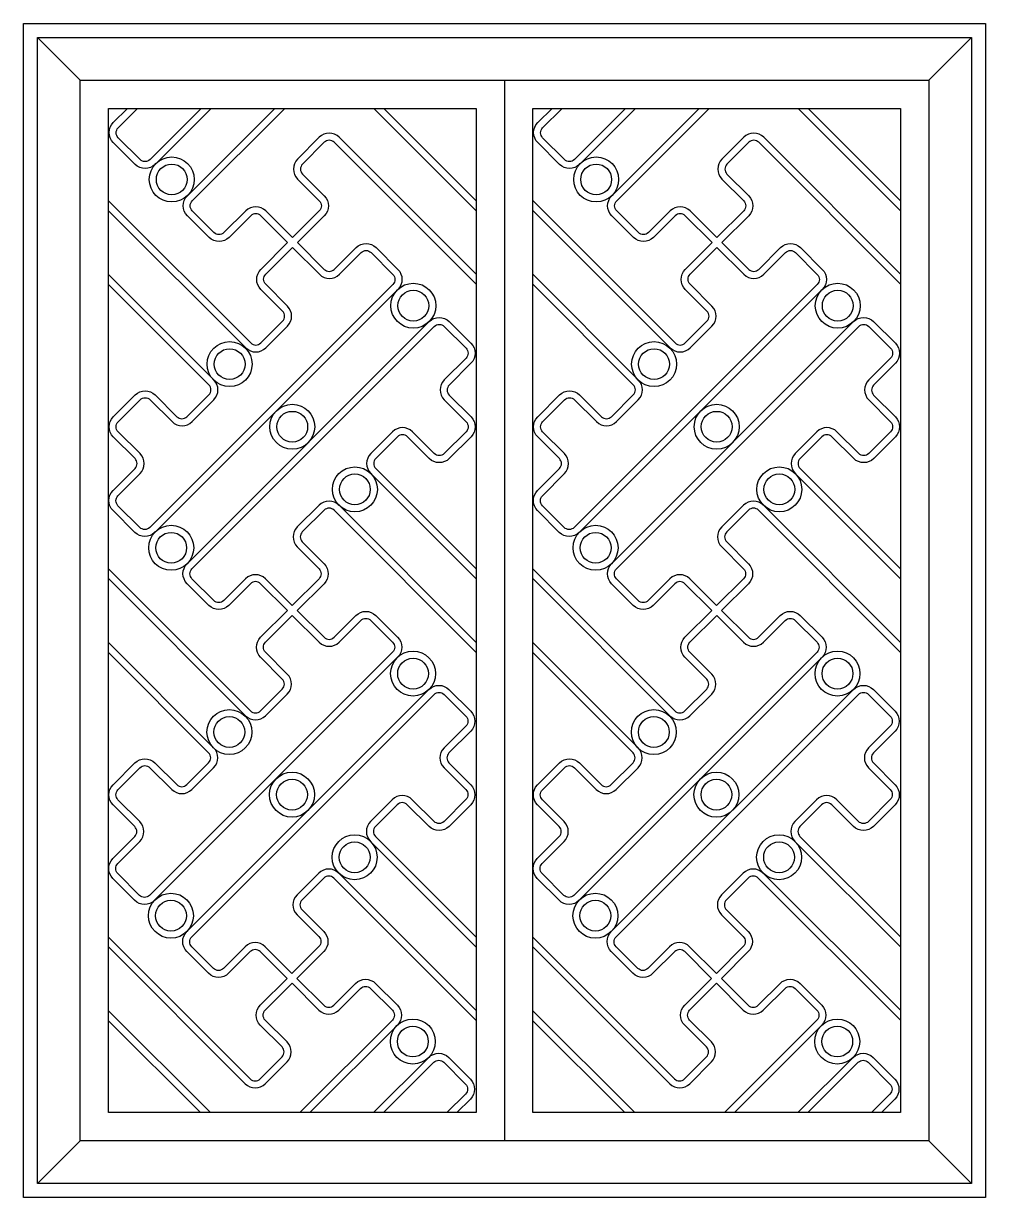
# Model space of a CAD drawing. Header units: metres. Extents: x 753 to 2113, y 5155 to 6815.
import ezdxf

# ---------------------------------------------------------------- set-up
doc = ezdxf.new("R2010")
doc.units = ezdxf.units.M
for name, color, linetype in [('3', 3, 'Continuous'), ('4', 4, 'Continuous'), ('7', 7, 'Continuous')]:
    doc.layers.add(name, color=color, linetype=linetype)

# ---------------------------------------------------------------- blocks, each defined once
blk = doc.blocks.new('窗-025')
at = {"layer": '3'}
blk.add_lwpolyline([(20, 1640), (1340, 1640), (1340, 20), (20, 20)], close=True, dxfattribs=at)
for points in [[(120.35, 1409.14), (321.21, 1208.28, 0.41), (335.35, 1208.28), (366.21, 1239.14, 0.41), (366.21, 1253.28), (335.5, 1284, -0.41), (335.5, 1312.28), (373.42, 1350.21), (335.5, 1388.14, 0.41), (321.35, 1388.14), (290.64, 1357.42, -0.41), (262.35, 1357.42), (231.64, 1388.14, -0.41), (231.64, 1416.42), (355.21, 1540)], [(265.35, 1540), (186.07, 1460.72, -0.41), (157.79, 1460.72), (127, 1491.5, -0.41), (127, 1519.79), (147.21, 1540)], [(251.21, 1540), (178.86, 1467.65, -0.41), (164.72, 1467.65), (133.93, 1498.43, -0.41), (133.93, 1512.58), (161.35, 1540)], [(640.35, 1305.14), (446.42, 1499.07, 0.41), (418.14, 1499.07), (387.42, 1468.35, 0.41), (387.42, 1440.07), (418.21, 1409.28, -0.41), (418.21, 1395.14), (380.28, 1357.21), (342.42, 1395.07, 0.41), (314.14, 1395.07), (283.42, 1364.35, -0.41), (269.28, 1364.35), (238.57, 1395.07, -0.41), (238.57, 1409.21), (369.35, 1540)], [(720.35, 1409.14), (921.21, 1208.28, 0.41), (935.35, 1208.28), (966.21, 1239.14, 0.41), (966.21, 1253.28), (935.5, 1284, -0.41), (935.5, 1312.28), (973.42, 1350.21), (935.5, 1388.14, 0.41), (921.35, 1388.14), (890.64, 1357.42, -0.41), (862.35, 1357.42), (831.64, 1388.14, -0.41), (831.64, 1416.42), (955.21, 1540)], [(865.35, 1540), (786.07, 1460.72, -0.41), (757.79, 1460.72), (727, 1491.5, -0.41), (727, 1519.79), (747.21, 1540)], [(851.21, 1540), (778.86, 1467.65, -0.41), (764.72, 1467.65), (733.93, 1498.43, -0.41), (733.93, 1512.58), (761.35, 1540)], [(1240.35, 1305.14), (1046.42, 1499.07, 0.41), (1018.14, 1499.07), (987.42, 1468.35, 0.41), (987.42, 1440.07), (1018.21, 1409.28, -0.41), (1018.21, 1395.14), (980.28, 1357.21), (942.42, 1395.07, 0.41), (914.14, 1395.07), (883.42, 1364.35, -0.41), (869.28, 1364.35), (838.57, 1395.07, -0.41), (838.57, 1409.21), (969.35, 1540)], [(640.35, 1291), (439.35, 1492, 0.41), (425.21, 1492), (394.5, 1461.28, 0.41), (394.5, 1447.14), (425.28, 1416.35, -0.41), (425.28, 1388.07), (387.35, 1350.14), (425.21, 1312.28, 0.41), (439.35, 1312.28), (470.21, 1343.14, -0.41), (498.5, 1343.14), (529.28, 1312.35, -0.41), (529.28, 1284.07), (185.72, 940.51, -0.41), (157.43, 940.51), (126.65, 971.29, -0.41), (126.65, 999.58), (157.65, 1030.58, 0.41), (157.65, 1044.72), (126.93, 1075.43, -0.41), (126.93, 1103.72), (157.93, 1134.72, -0.41), (186.21, 1134.72), (216.93, 1104, 0.41), (231.07, 1104), (262.07, 1135, 0.41), (262.07, 1149.14), (120.35, 1290.86)], [(1240.35, 1291), (1039.35, 1492, 0.41), (1025.21, 1492), (994.5, 1461.28, 0.41), (994.5, 1447.14), (1025.28, 1416.35, -0.41), (1025.28, 1388.07), (987.35, 1350.14), (1025.21, 1312.28, 0.41), (1039.35, 1312.28), (1070.21, 1343.14, -0.41), (1098.5, 1343.14), (1129.28, 1312.35, -0.41), (1129.28, 1284.07), (785.72, 940.51, -0.41), (757.43, 940.51), (726.65, 971.29, -0.41), (726.65, 999.58), (757.65, 1030.58, 0.41), (757.65, 1044.72), (726.93, 1075.43, -0.41), (726.93, 1103.72), (757.93, 1134.72, -0.41), (786.21, 1134.72), (816.93, 1104, 0.41), (831.07, 1104), (862.07, 1135, 0.41), (862.07, 1149.14), (720.35, 1290.86)], [(120.35, 1395.28), (314.28, 1201.35, 0.41), (342.57, 1201.35), (373.28, 1232.07, 0.41), (373.28, 1260.35), (342.42, 1291.21, -0.41), (342.42, 1305.35), (380.35, 1343.28), (418.28, 1305.35, 0.41), (446.57, 1305.35), (477.28, 1336.07, -0.41), (491.42, 1336.07), (522.21, 1305.28, -0.41), (522.21, 1291.14), (178.51, 947.44, -0.41), (164.36, 947.44), (133.58, 978.22, -0.41), (133.58, 992.36), (164.72, 1023.5, 0.41), (164.72, 1051.79), (133.86, 1082.65, -0.41), (133.86, 1096.79), (165, 1127.93, -0.41), (179.14, 1127.93), (210, 1097.07, 0.41), (238.28, 1097.07), (269.14, 1127.93, 0.41), (269.14, 1156.21), (120.35, 1305)], [(720.35, 1395.28), (914.28, 1201.35, 0.41), (942.57, 1201.35), (973.28, 1232.07, 0.41), (973.28, 1260.35), (942.42, 1291.21, -0.41), (942.42, 1305.35), (980.35, 1343.28), (1018.28, 1305.35, 0.41), (1046.57, 1305.35), (1077.28, 1336.07, -0.41), (1091.42, 1336.07), (1122.21, 1305.28, -0.41), (1122.21, 1291.14), (778.51, 947.44, -0.41), (764.36, 947.44), (733.58, 978.22, -0.41), (733.58, 992.36), (764.72, 1023.5, 0.41), (764.72, 1051.79), (733.86, 1082.65, -0.41), (733.86, 1096.79), (765, 1127.93, -0.41), (779.14, 1127.93), (810, 1097.07, 0.41), (838.28, 1097.07), (869.14, 1127.93, 0.41), (869.14, 1156.21), (720.35, 1305)], [(120, 888.93), (320.86, 688.07, 0.41), (335, 688.07), (365.86, 718.93, 0.41), (365.86, 733.07), (335.14, 763.79, -0.41), (335.14, 792.07), (373.07, 830), (335.14, 867.93, 0.41), (321, 867.93), (290.28, 837.21, -0.41), (262, 837.21), (231.28, 867.93, -0.41), (231.28, 896.21), (573.58, 1238.5, -0.41), (601.86, 1238.5), (632.58, 1207.79, -0.41), (632.58, 1179.5), (601.86, 1148.79, 0.41), (601.86, 1134.65), (632.65, 1103.86, -0.41), (632.65, 1075.58), (601.93, 1044.86, -0.41), (573.65, 1044.86), (542.86, 1075.65, 0.41), (528.72, 1075.65), (498, 1044.93, 0.41), (498, 1030.79), (640, 888.79)], [(640, 784.93), (446.07, 978.86, 0.41), (417.79, 978.86), (387.07, 948.14, 0.41), (387.07, 919.86), (417.86, 889.07, -0.41), (417.86, 874.93), (379.93, 837), (342.07, 874.86, 0.41), (313.79, 874.86), (283.07, 844.14, -0.41), (268.93, 844.14), (238.21, 874.86, -0.41), (238.21, 889), (580.79, 1231.58, -0.41), (594.93, 1231.58), (625.65, 1200.86, -0.41), (625.65, 1186.72), (594.93, 1156, 0.41), (594.93, 1127.72), (625.72, 1096.93, -0.41), (625.72, 1082.79), (594.86, 1051.93, -0.41), (580.72, 1051.93), (549.93, 1082.72, 0.41), (521.65, 1082.72), (490.93, 1052, 0.41), (490.93, 1023.72), (640, 874.65)], [(720, 888.93), (920.86, 688.07, 0.41), (935, 688.07), (965.86, 718.93, 0.41), (965.86, 733.07), (935.14, 763.79, -0.41), (935.14, 792.07), (973.07, 830), (935.14, 867.93, 0.41), (921, 867.93), (890.28, 837.21, -0.41), (862, 837.21), (831.28, 867.93, -0.41), (831.28, 896.21), (1173.58, 1238.5, -0.41), (1201.86, 1238.5), (1232.58, 1207.79, -0.41), (1232.58, 1179.5), (1201.86, 1148.79, 0.41), (1201.86, 1134.65), (1232.65, 1103.86, -0.41), (1232.65, 1075.58), (1201.93, 1044.86, -0.41), (1173.65, 1044.86), (1142.86, 1075.65, 0.41), (1128.72, 1075.65), (1098, 1044.93, 0.41), (1098, 1030.79), (1240, 888.79)], [(1240, 784.93), (1046.07, 978.86, 0.41), (1017.79, 978.86), (987.07, 948.14, 0.41), (987.07, 919.86), (1017.86, 889.07, -0.41), (1017.86, 874.93), (979.93, 837), (942.07, 874.86, 0.41), (913.79, 874.86), (883.07, 844.14, -0.41), (868.93, 844.14), (838.21, 874.86, -0.41), (838.21, 889), (1180.79, 1231.58, -0.41), (1194.93, 1231.58), (1225.65, 1200.86, -0.41), (1225.65, 1186.72), (1194.93, 1156, 0.41), (1194.93, 1127.72), (1225.72, 1096.93, -0.41), (1225.72, 1082.79), (1194.86, 1051.93, -0.41), (1180.72, 1051.93), (1149.93, 1082.72, 0.41), (1121.65, 1082.72), (1090.93, 1052, 0.41), (1090.93, 1023.72), (1240, 874.65)], [(640, 770.79), (439, 971.79, 0.41), (424.86, 971.79), (394.14, 941.07, 0.41), (394.14, 926.93), (424.93, 896.14, -0.41), (424.93, 867.86), (387, 829.93), (424.86, 792.07, 0.41), (439, 792.07), (469.86, 822.93, -0.41), (498.14, 822.93), (528.93, 792.14, -0.41), (528.93, 763.86), (185.36, 420.29, -0.41), (157.08, 420.29), (126.29, 451.08, -0.41), (126.29, 479.36), (157.29, 510.36, 0.41), (157.29, 524.51), (126.58, 555.22, -0.41), (126.58, 583.51), (157.58, 614.5, -0.41), (185.86, 614.5), (216.58, 583.79, 0.41), (230.72, 583.79), (261.72, 614.79, 0.41), (261.72, 628.93), (120, 770.65)], [(1240, 770.79), (1039, 971.79, 0.41), (1024.86, 971.79), (994.14, 941.07, 0.41), (994.14, 926.93), (1024.93, 896.14, -0.41), (1024.93, 867.86), (987, 829.93), (1024.86, 792.07, 0.41), (1039, 792.07), (1069.86, 822.93, -0.41), (1098.14, 822.93), (1128.93, 792.14, -0.41), (1128.93, 763.86), (785.36, 420.29, -0.41), (757.08, 420.29), (726.29, 451.08, -0.41), (726.29, 479.36), (757.29, 510.36, 0.41), (757.29, 524.51), (726.58, 555.22, -0.41), (726.58, 583.51), (757.58, 614.5, -0.41), (785.86, 614.5), (816.58, 583.79, 0.41), (830.72, 583.79), (861.72, 614.79, 0.41), (861.72, 628.93), (720, 770.65)], [(120, 875.07), (313.93, 681.14, 0.41), (342.21, 681.14), (372.93, 711.86, 0.41), (372.93, 740.14), (342.07, 771, -0.41), (342.07, 785.14), (380, 823.07), (417.93, 785.14, 0.41), (446.21, 785.14), (476.93, 815.86, -0.41), (491.07, 815.86), (521.86, 785.07, -0.41), (521.86, 770.93), (178.15, 427.22, -0.41), (164.01, 427.22), (133.22, 458.01, -0.41), (133.22, 472.15), (164.36, 503.29, 0.41), (164.36, 531.58), (133.51, 562.43, -0.41), (133.51, 576.58), (164.65, 607.72, -0.41), (178.79, 607.72), (209.65, 576.86, 0.41), (237.93, 576.86), (268.79, 607.72, 0.41), (268.79, 636), (120, 784.79)], [(720, 875.07), (913.93, 681.14, 0.41), (942.21, 681.14), (972.93, 711.86, 0.41), (972.93, 740.14), (942.07, 771, -0.41), (942.07, 785.14), (980, 823.07), (1017.93, 785.14, 0.41), (1046.21, 785.14), (1076.93, 815.86, -0.41), (1091.07, 815.86), (1121.86, 785.07, -0.41), (1121.86, 770.93), (778.15, 427.22, -0.41), (764.01, 427.22), (733.22, 458.01, -0.41), (733.22, 472.15), (764.36, 503.29, 0.41), (764.36, 531.58), (733.51, 562.43, -0.41), (733.51, 576.58), (764.65, 607.72, -0.41), (778.79, 607.72), (809.65, 576.86, 0.41), (837.93, 576.86), (868.79, 607.72, 0.41), (868.79, 636), (720, 784.79)], [(119.65, 368.72), (320.5, 167.86, 0.41), (334.65, 167.86), (365.5, 198.72, 0.41), (365.5, 212.86), (334.79, 243.58, -0.41), (334.79, 271.86), (372.72, 309.79), (334.79, 347.72, 0.41), (320.65, 347.72), (289.93, 317, -0.41), (261.65, 317), (230.93, 347.72, -0.41), (230.93, 376), (573.22, 718.29, -0.41), (601.51, 718.29), (632.22, 687.58, -0.41), (632.22, 659.29), (601.51, 628.58, 0.41), (601.51, 614.43), (632.29, 583.65, -0.41), (632.29, 555.36), (601.58, 524.65, -0.41), (573.29, 524.65), (542.51, 555.43, 0.41), (528.36, 555.43), (497.65, 524.72, 0.41), (497.65, 510.58), (639.65, 368.58)], [(639.65, 264.72), (445.72, 458.65, 0.41), (417.43, 458.65), (386.72, 427.93, 0.41), (386.72, 399.65), (417.5, 368.86, -0.41), (417.5, 354.72), (379.58, 316.79), (341.72, 354.65, 0.41), (313.43, 354.65), (282.72, 323.93, -0.41), (268.58, 323.93), (237.86, 354.65, -0.41), (237.86, 368.79), (580.43, 711.36, -0.41), (594.58, 711.36), (625.29, 680.65, -0.41), (625.29, 666.5), (594.58, 635.79, 0.41), (594.58, 607.5), (625.36, 576.72, -0.41), (625.36, 562.58), (594.51, 531.72, -0.41), (580.36, 531.72), (549.58, 562.5, 0.41), (521.29, 562.5), (490.58, 531.79, 0.41), (490.58, 503.5), (639.65, 354.43)], [(719.65, 368.72), (920.5, 167.86, 0.41), (934.65, 167.86), (965.5, 198.72, 0.41), (965.5, 212.86), (934.79, 243.58, -0.41), (934.79, 271.86), (972.72, 309.79), (934.79, 347.72, 0.41), (920.65, 347.72), (889.93, 317, -0.41), (861.65, 317), (830.93, 347.72, -0.41), (830.93, 376), (1173.22, 718.29, -0.41), (1201.51, 718.29), (1232.22, 687.58, -0.41), (1232.22, 659.29), (1201.51, 628.58, 0.41), (1201.51, 614.43), (1232.29, 583.65, -0.41), (1232.29, 555.36), (1201.58, 524.65, -0.41), (1173.29, 524.65), (1142.51, 555.43, 0.41), (1128.36, 555.43), (1097.65, 524.72, 0.41), (1097.65, 510.58), (1239.65, 368.58)], [(1239.65, 264.72), (1045.72, 458.65, 0.41), (1017.43, 458.65), (986.72, 427.93, 0.41), (986.72, 399.65), (1017.5, 368.86, -0.41), (1017.5, 354.72), (979.58, 316.79), (941.72, 354.65, 0.41), (913.43, 354.65), (882.72, 323.93, -0.41), (868.58, 323.93), (837.86, 354.65, -0.41), (837.86, 368.79), (1180.43, 711.36, -0.41), (1194.58, 711.36), (1225.29, 680.65, -0.41), (1225.29, 666.5), (1194.58, 635.79, 0.41), (1194.58, 607.5), (1225.36, 576.72, -0.41), (1225.36, 562.58), (1194.51, 531.72, -0.41), (1180.36, 531.72), (1149.58, 562.5, 0.41), (1121.29, 562.5), (1090.58, 531.79, 0.41), (1090.58, 503.5), (1239.65, 354.43)], [(639.65, 250.58), (438.65, 451.58, 0.41), (424.5, 451.58), (393.79, 420.86, 0.41), (393.79, 406.72), (424.58, 375.93, -0.41), (424.58, 347.65), (386.65, 309.72), (424.5, 271.86, 0.41), (438.65, 271.86), (469.5, 302.72, -0.41), (497.79, 302.72), (528.58, 271.93, -0.41), (528.58, 243.65), (404.93, 120)], [(1239.65, 250.58), (1038.65, 451.58, 0.41), (1024.5, 451.58), (993.79, 420.86, 0.41), (993.79, 406.72), (1024.58, 375.93, -0.41), (1024.58, 347.65), (986.65, 309.72), (1024.5, 271.86, 0.41), (1038.65, 271.86), (1069.5, 302.72, -0.41), (1097.79, 302.72), (1128.58, 271.93, -0.41), (1128.58, 243.65), (1004.93, 120)], [(119.65, 354.86), (313.58, 160.93, 0.41), (341.86, 160.93), (372.58, 191.65, 0.41), (372.58, 219.93), (341.72, 250.79, -0.41), (341.72, 264.93), (379.65, 302.86), (417.58, 264.93, 0.41), (445.86, 264.93), (476.58, 295.65, -0.41), (490.72, 295.65), (521.5, 264.86, -0.41), (521.5, 250.72), (390.79, 120)], [(719.65, 354.86), (913.58, 160.93, 0.41), (941.86, 160.93), (972.58, 191.65, 0.41), (972.58, 219.93), (941.72, 250.79, -0.41), (941.72, 264.93), (979.65, 302.86), (1017.58, 264.93, 0.41), (1045.86, 264.93), (1076.58, 295.65, -0.41), (1090.72, 295.65), (1121.5, 264.86, -0.41), (1121.5, 250.72), (990.79, 120)], [(494.79, 120), (572.87, 198.08, -0.41), (601.15, 198.08), (631.87, 167.36, -0.41), (631.87, 139.08), (612.79, 120)], [(1094.79, 120), (1172.87, 198.08, -0.41), (1201.15, 198.08), (1231.87, 167.36, -0.41), (1231.87, 139.08), (1212.79, 120)], [(508.93, 120), (580.08, 191.15, -0.41), (594.22, 191.15), (624.94, 160.43, -0.41), (624.94, 146.29), (598.65, 120)], [(1108.93, 120), (1180.08, 191.15, -0.41), (1194.22, 191.15), (1224.94, 160.43, -0.41), (1224.94, 146.29), (1198.65, 120)]]:
    blk.add_lwpolyline(points, format="xyb", dxfattribs=at)
for points in [[(495.21, 1540), (640.35, 1394.86)], [(509.35, 1540), (640.35, 1409)], [(1095.21, 1540), (1240.35, 1394.86)], [(1109.35, 1540), (1240.35, 1409)], [(264.22, 120), (119.65, 264.58)], [(250.08, 120), (119.65, 250.43)], [(864.22, 120), (719.65, 264.58)], [(850.08, 120), (719.65, 250.43)]]:
    blk.add_lwpolyline(points, dxfattribs=at)
for centre, radius in [((209.6, 1439.46), 31.77), ((209.6, 1439.46), 21.77), ((809.6, 1439.46), 31.77), ((809.6, 1439.46), 21.77), ((551.11, 1260.97), 31.77), ((551.11, 1260.97), 21.77), ((1151.11, 1260.97), 31.77), ((1151.11, 1260.97), 21.77), ((291.43, 1178.36), 31.77), ((291.43, 1178.36), 21.77), ((891.43, 1178.36), 31.77), ((891.43, 1178.36), 21.77), ((379.96, 1089.82), 31.77), ((979.96, 1089.82), 31.77), ((379.96, 1089.82), 21.77), ((979.96, 1089.82), 21.77), ((468.5, 1001.29), 31.77), ((1068.5, 1001.29), 31.77), ((468.5, 1001.29), 21.77), ((1068.5, 1001.29), 21.77), ((208.82, 918.68), 31.77), ((808.82, 918.68), 31.77), ((208.82, 918.68), 21.77), ((808.82, 918.68), 21.77), ((550.76, 740.76), 31.77), ((1150.76, 740.76), 31.77), ((550.76, 740.76), 21.77), ((1150.76, 740.76), 21.77), ((291.08, 658.15), 31.77), ((891.08, 658.15), 31.77), ((291.08, 658.15), 21.77), ((891.08, 658.15), 21.77), ((379.61, 569.61), 31.77), ((979.61, 569.61), 31.77), ((379.61, 569.61), 21.77), ((979.61, 569.61), 21.77), ((468.15, 481.08), 31.77), ((468.15, 481.08), 21.77), ((1068.15, 481.08), 31.77), ((1068.15, 481.08), 21.77), ((208.47, 398.47), 31.77), ((208.47, 398.47), 21.77), ((808.47, 398.47), 31.77), ((808.47, 398.47), 21.77), ((550.4, 220.54), 31.77), ((1150.4, 220.54), 31.77), ((550.4, 220.54), 21.77), ((1150.4, 220.54), 21.77)]:
    blk.add_circle(centre, radius, dxfattribs=at)
at = {"layer": '4'}
blk.add_line((680, 1580), (680, 80), dxfattribs=at)
for points in [[(0, 1660), (1360, 1660), (1360, 0), (0, 0)], [(80, 1580), (1280, 1580), (1280, 80), (80, 80)]]:
    blk.add_lwpolyline(points, close=True, dxfattribs=at)
at = {"layer": '7'}
for p, q in [((80, 1580), (20, 1640)), ((1280, 1580), (1340, 1640)), ((80, 80), (20, 20)), ((1280, 80), (1340, 20))]:
    blk.add_line(p, q, dxfattribs=at)
for points in [[(120, 120), (120, 1540), (640, 1540), (640, 120)], [(720, 120), (720, 1540), (1240, 1540), (1240, 120)]]:
    blk.add_lwpolyline(points, close=True, dxfattribs=at)

msp = doc.modelspace()

# ---------------------------------------------------------------- block references
at = {"layer": '3'}
msp.add_blockref('窗-025', (753.37, 5155.38), dxfattribs=at)
msp.add_blockref('窗-025', (753.37, 5155.38), dxfattribs=at)

doc.saveas('drawing.dxf')
